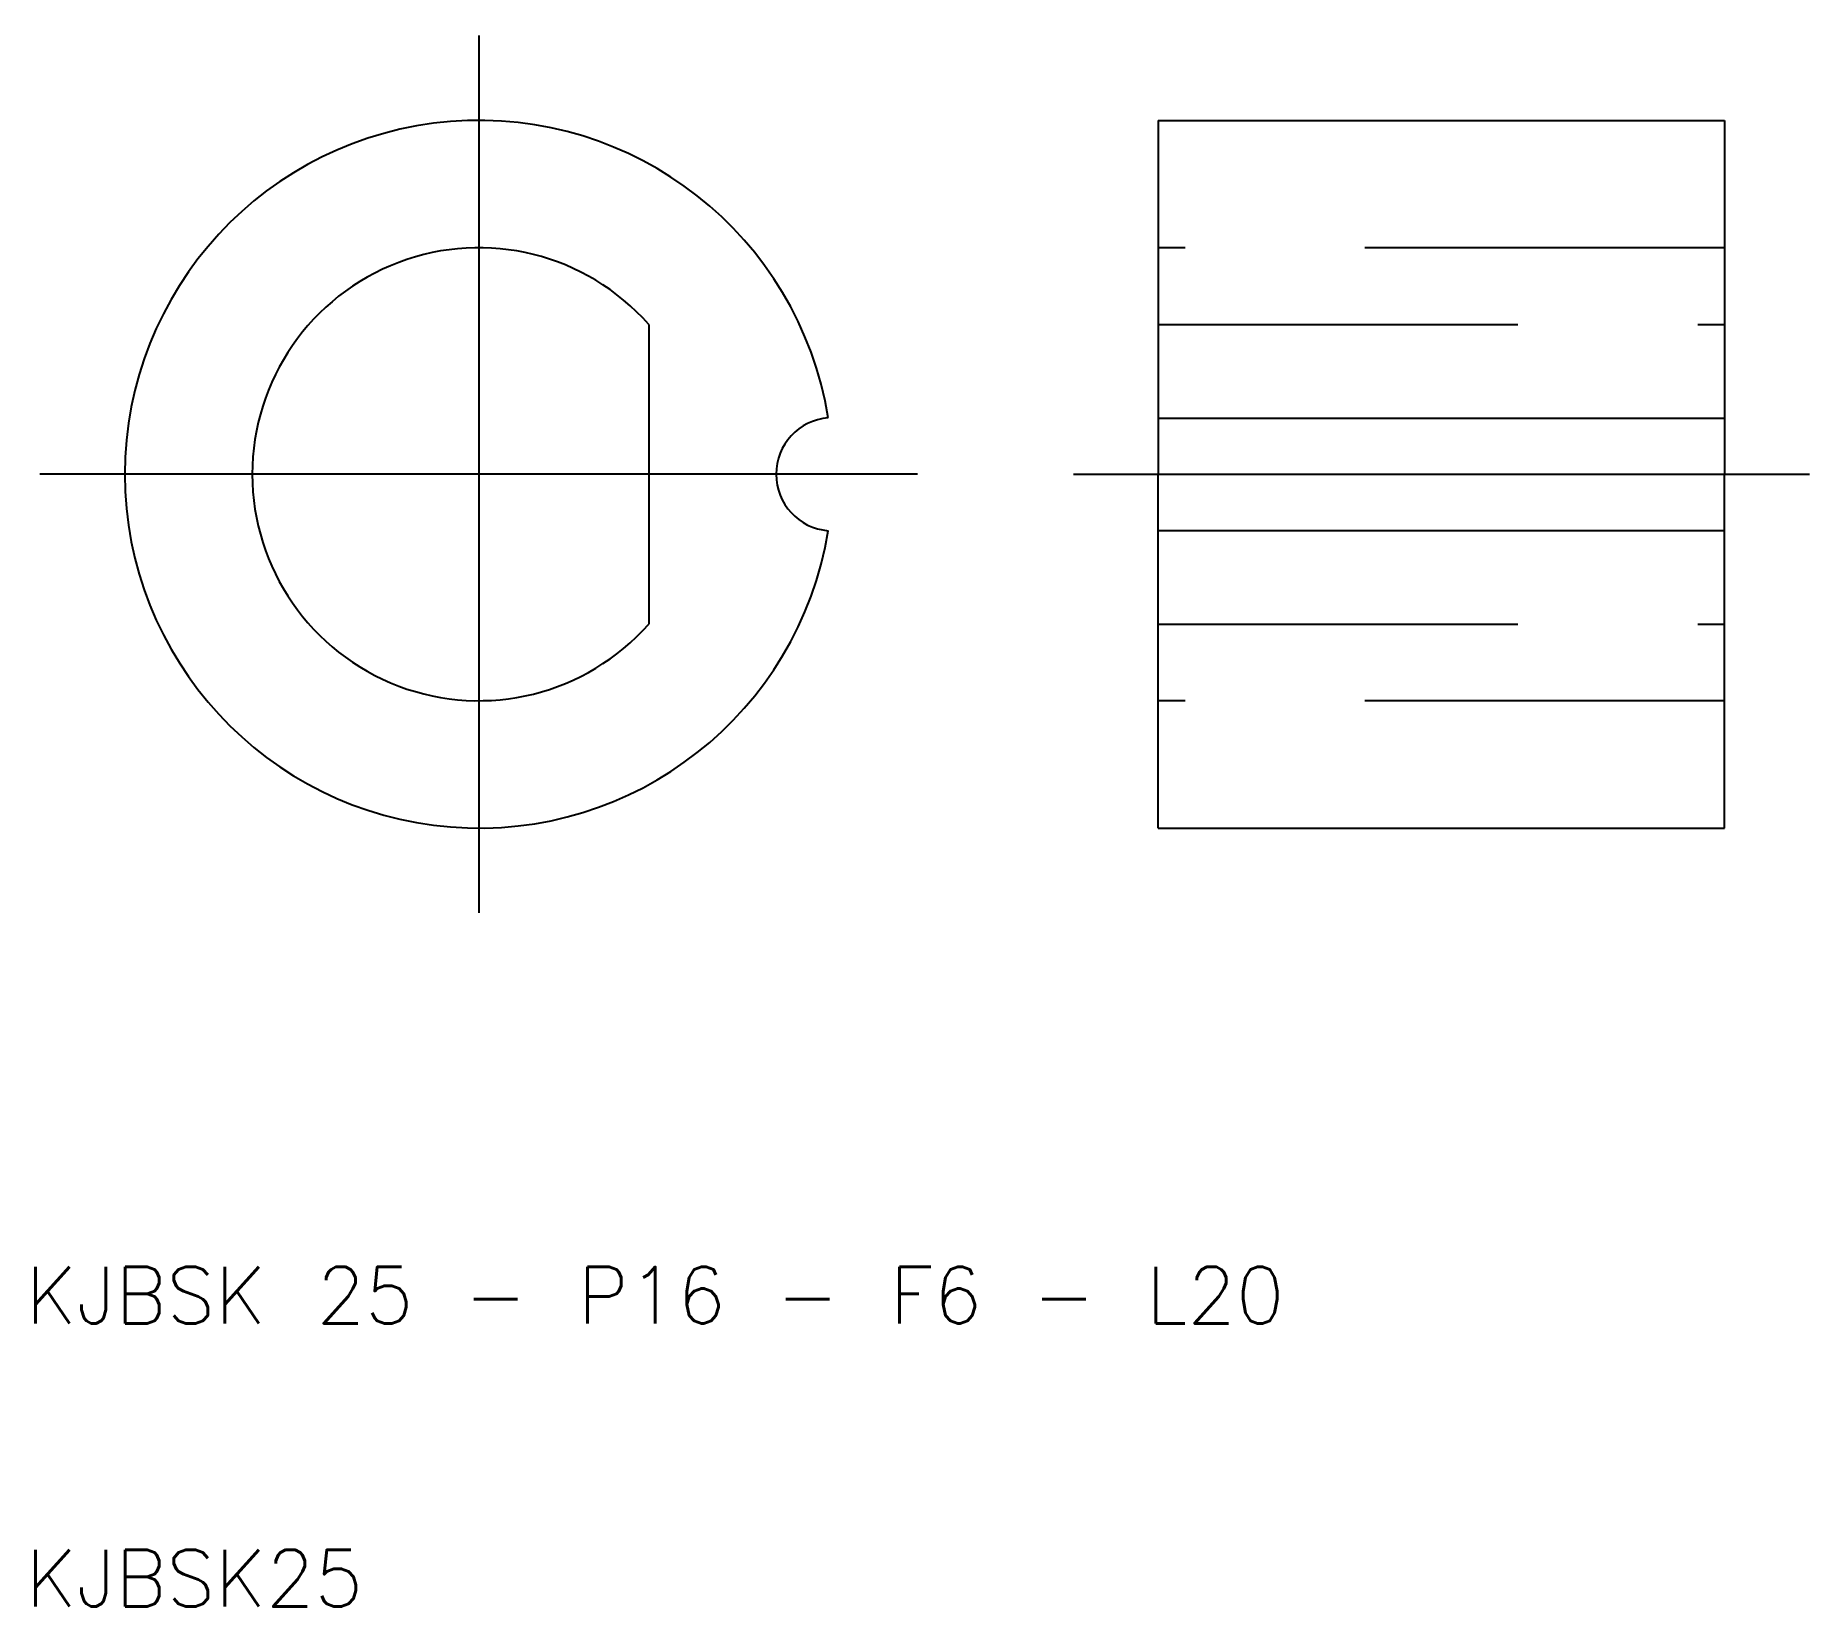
# Model space of a CAD drawing. Extents: x 10.3 to 73, y 10 to 65.5.
import ezdxf

# ---------------------------------------------------------------- set-up
doc = ezdxf.new("R2010")
doc.units = 0
doc.linetypes.add('CENTER', pattern=[50.8, 31.75, -6.35, 6.35, -6.35])
doc.linetypes.add('DASHED', pattern=[19.05, 12.7, -6.35])
doc.layers.get('0').update_dxf_attribs({"linetype": 'CONTINUOUS'})
doc.layers.add('CENTER', color=1, linetype='CENTER')
doc.styles.get("Standard").update_dxf_attribs({"font": 'txt.shx'})

msp = doc.modelspace()

# ---------------------------------------------------------------- linework, layer by layer
for p, q in [((50, 62.5), (70, 62.5)), ((50, 62.5), (50, 50)), ((70, 62.5), (70, 50)), ((32, 55.292), (32, 44.708)), ((50, 51.984), (70, 51.984)), ((50, 37.5), (50, 50)), ((70, 37.5), (70, 50)), ((50, 48.016), (70, 48.016)), ((50, 37.5), (70, 37.5))]:
    msp.add_line(p, q)
at = {"color": 3, "linetype": 'DASHED'}
for p, q in [((70, 58), (50, 58)), ((50, 55.292), (70, 55.292)), ((50, 44.708), (70, 44.708)), ((70, 42), (50, 42))]:
    msp.add_line(p, q, dxfattribs=at)
for centre, radius, start, end in [((26, 50), 12.5, 9.17713, 350.82287), ((26, 50), 8, 41.40962, 318.59038), ((38.5, 50), 2, 94.58857, 265.41143)]:
    msp.add_arc(centre, radius, start, end)
at = {"layer": 'CENTER'}
for p, q in [((26, 65.5), (26, 34.5)), ((41.5, 50), (10.5, 50)), ((47, 50), (73, 50))]:
    msp.add_line(p, q, dxfattribs=at)

# ---------------------------------------------------------------- texts
for s, p in [('KJBSK 25 - P16 - F6 - L20', (10, 20)), ('KJBSK25', (10, 10))]:
    msp.add_text(s, height=2).set_placement(p)

doc.saveas('drawing.dxf')
